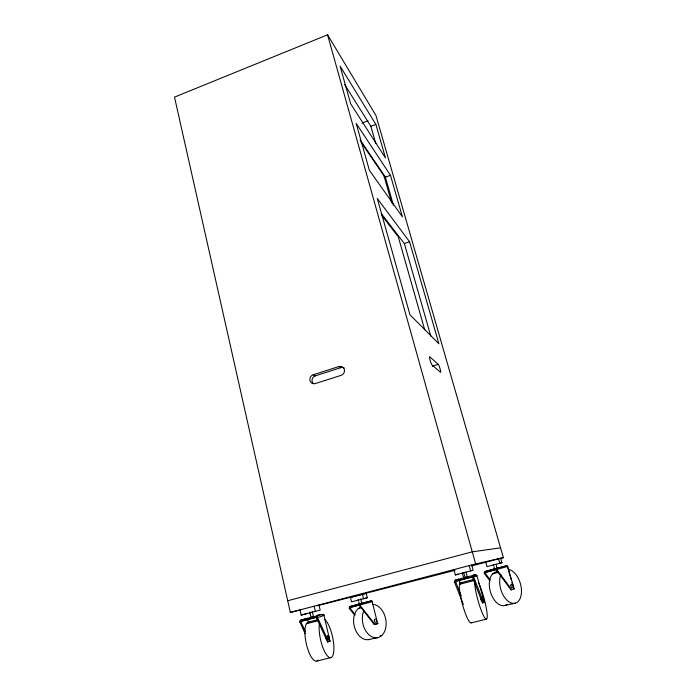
<?xml version="1.0" encoding="UTF-8"?>
<svg xmlns="http://www.w3.org/2000/svg" width="696" height="696" viewBox="0 0 696 696"><rect width="100%" height="100%" fill="white"/><g stroke="black" fill="none" stroke-linecap="round" stroke-linejoin="round"><path stroke-width="1.04" d="M489.949 580.873L484.251 573.269L484.373 571.764L496.378 568.502L496.84 569.476L507.68 566.422L514.118 588.973L510.986 589.86L496.065 569.676L484.764 572.556L490.08 579.838M372.038 601.283A1 0.696 77 0 1 372.195 601.675L359.858 604.972L359.641 603.971L349.392 606.764L349.235 608.234L354.586 615.029M482.319 596.455C484.66 607.625 482.563 593.14 482.328 597.455C483.772 604.302 484.277 596.655 481.745 596.594M496.378 568.502L506.592 565.778A1.035 0.8 71.3 0 1 507.654 566.579L507.462 566.622A1.035 0.609 73.4 0 0 506.592 565.778L497.014 568.284M372.177 601.501L372.186 601.683A1 0.679 76.4 0 0 371.29 600.874L361.746 603.319A0.992 0.661 76.6 0 0 361.572 603.406L360.867 598.76M461.291 596.089L455.48 581.36L472.419 576.984L482.502 602.927L484.346 602.284L476.908 575.662C475.646 577.654 468.617 575.253 475.472 574.774A1.227 1.166 63.9 0 1 476.908 575.662L476.403 575.783M482.502 602.927L483.711 602.397M327.529 641.938L330.043 641.12L327.529 641.938L316.341 617.361L300.681 621.415L305.318 631.559M500.233 558.479L503.382 557.653L375.936 115.432L327.564 34.8L174.513 97.118L290.345 612.419L300.837 609.835M312.243 611.375L313.496 616.787L309.781 617.761L310.712 617.509M361.955 123.088L368.001 120.782M344.668 84.616L370.872 126.307L375.857 124.41L385.514 158.027L350.68 103.834L340.057 66.05L375.857 124.41M384.088 177.062L386.123 176.323M360.032 139.757L385.393 177.158L390.473 175.305L402.418 216.874L369.35 170.268L356.152 123.305L390.473 175.305M459.134 579.429L455.106 580.186L454.331 581.665L463.353 604.433M308.546 622.241L307.319 618.344L300.524 620.232L299.628 621.215L305.144 633.734M381.243 213.498L404.359 243.556L409.57 241.747L438.889 343.772L409.979 314.775L377.275 198.473L409.57 241.747M313.165 374.805L338.9 366.54A4.672 4.402 -60.8 0 1 344.355 369.55A4.672 4.402 -60.8 0 1 341.144 375.335L315.332 383.566A4.646 4.341 -63.6 0 1 309.99 380.547A4.646 4.341 -63.6 0 1 313.165 374.805L315.279 375.866L340.849 367.662A4.637 4.376 -60.8 0 1 344.215 367.958M514.118 588.973L513.378 587.111M438.21 364.312L429.824 356.857A4.402 0.618 72.3 0 0 430.111 360.215A4.402 0.618 72.3 0 0 432.155 365.104L440.464 372.221A4.211 0.566 72.4 0 0 440.133 368.967A4.211 0.566 72.4 0 0 438.21 364.312L432.477 366.113A4.202 0.592 72.4 0 1 432.729 366.427M374.274 624.538L377.893 623.512L374.274 624.538L359.197 605.146L349.644 607.573L355.238 614.864M455.48 581.36L473.184 576.61M466.05 572.295L467.338 576.932L465.633 577.384M462.196 573.304L463.806 577.845M323.083 614.951C315.358 612.671 313.966 620.571 323.927 615.247L329.982 641.147M300.681 621.415L317.08 617.013M484.764 572.556L495.169 569.772M350.097 606.407L357.892 604.337M485.086 571.39L495.334 568.658M349.644 607.573L358.649 605.172M287.718 600.744L472.28 551.841L500.555 547.839M453.896 569.65L455.349 574.948L458.081 574.226M465.946 572.182L465.285 572.356M496.735 568.362L493.986 569.067L495.291 568.728M300.002 609.931L301.177 615.081L306.205 613.768M367.323 597.768L363.503 598.769L362.442 594.428L366.261 593.479L367.323 597.768L351.524 601.883L350.471 597.56L362.442 594.428M498.58 558.827L500.694 558.34L501.947 562.716L499.85 563.264L498.58 558.827L471.905 565.883M290.345 612.419L475.655 563.908L503.382 557.653M455.114 570.276L317.637 605.711M301.177 615.081L320.177 610.131L318.986 605.042M455.349 574.948L473.167 570.294L471.714 565.074M501.947 562.716L486.991 566.614L485.738 562.185M459.064 580.264L460.465 584.092M493.795 564.839L493.099 565.022M462.457 573.095L463.014 572.947M360.058 603.815L358.884 604.119L371.29 600.874A1 0.696 77 0 1 371.786 600.996M300.803 620.136L322.605 614.368A1.183 1.087 84 0 1 323.927 615.247L323.901 615.055M455.358 580.099L475.438 574.765L475.742 575.27M299.819 622.311L300.889 622.033M316.541 617.987L317.62 617.709L328.59 641.668M454.54 582.3L455.689 582.004M472.627 577.628L473.785 577.323L483.65 602.64M465.728 577.341L467.338 576.932M312.252 617.1L313.496 616.787M323.231 615.421L323.884 615.038M308.128 622.198L318.124 619.614M460.317 582.926L473.419 579.542M306.37 623.755L318.437 620.649M459.525 584.283L474.742 580.36M484.251 573.269L485.008 573.069M496.318 570.198L497.092 569.998L511.769 589.677L510.986 589.86M349.235 608.234L349.879 608.069M359.432 605.65L360.093 605.476L374.935 624.382M327.398 635.7L327.929 635.561A2.001 0.618 77.5 0 1 328.956 637.301M492.725 573.826L497.84 572.547M480.344 597.403L480.675 599.091L482.589 598.595M496.918 568.301L496.161 564.508M358.283 608.565L361.746 607.704M316.967 661.043L331.148 657.537M471.236 622.868L486.565 619.075M463.536 577.924L465.076 577.532L463.797 572.886M505.044 605.45L515.484 603.162M379.973 635.927L381.747 635.544M368.315 639.65L378.398 637.484M361.981 603.31L361.659 603.397A0.992 0.696 77.3 0 1 362.555 603.841M481.528 600.935L480.675 599.091M338.9 366.54L340.849 367.662M381.913 215.612L398.277 236.805L424.743 329.904M360.972 142.001L383.992 175.87L391.691 202.849M360.093 605.476L359.858 604.972M497.092 569.998L496.84 569.476M482.05 600.509L481.702 599.7M317.62 617.709L317.411 617.091M473.785 577.323L473.576 576.679M507.732 567.544L509.603 574.043M509.872 574.974L511.49 580.568M512.03 582.43L512.839 585.24M370.872 126.307L375.814 143.611M385.393 177.158L393.405 205.198M404.359 243.556L430.798 336.142M496.204 569.493L496.996 572.242M493.942 566.587L494.612 568.919M327.564 34.8L475.655 563.908M469.191 565.648L470.67 570.955M372.195 601.675L377.624 623.599M358.179 599.456L358.336 600.109M358.736 601.736L359.293 604.015M314.157 606.225L315.349 611.393M309.955 612.793L309.772 612.019L311.025 617.439M481.145 597.533L481.232 598.038M369.55 639.389A16.782 11.641 78.4 0 1 354.481 627.148A16.782 11.641 78.4 0 1 360.485 607.19M372.856 604.337A16.939 11.641 78.1 0 1 386.106 625.008A16.939 11.641 78.1 0 1 370.925 636.257A16.939 11.641 78.1 0 1 363.677 611.14M494.83 569.702A1.027 0.783 71.8 0 1 495.23 568.702M507.045 604.406A17.313 10.249 74.4 0 1 490.637 592.557A17.313 10.249 74.4 0 1 496.744 571.947M509.272 569.58A17.478 10.214 74.1 0 1 521.452 592.54A17.478 10.214 74.1 0 1 507.541 600.744A17.478 10.214 74.1 0 1 500.876 574.539M306.501 619.101A1.183 1.079 85 0 1 307.258 618.344M326.642 639.659A2.001 0.618 77.6 0 1 326.198 638.771M326.032 638.18A2.001 0.618 77.6 0 1 325.867 636.988M318.159 660.06A19.94 6.429 77.9 0 1 306.083 642.73A19.94 6.429 77.9 0 1 310.312 622.659M324.997 619.675A20.01 6.168 77.6 0 1 333.915 647.645A20.01 6.168 77.6 0 1 325.632 653.422A20.01 6.168 77.6 0 1 319.412 623.564M458.02 580.186A1.227 1.166 67.2 0 1 458.873 579.063M471.54 622.555A20.715 3.497 74.9 0 1 462.17 603.249A20.715 3.497 74.9 0 1 461.161 583.178M478.37 582.482A20.793 3.193 74.7 0 1 487.035 612.941A20.793 3.193 74.7 0 1 481.502 611.105A20.793 3.193 74.7 0 1 474.655 581.247M313.226 383.557A4.611 4.315 -63.7 0 1 315.279 375.866M374.352 619.858A1.696 1.166 78 0 0 375.649 622.381A1.696 1.166 78 0 0 376.397 619.866A1.696 1.166 78 0 0 374.352 619.858M510.916 585.075A1.749 1.018 74.1 0 0 512.256 587.668A1.749 1.018 74.1 0 0 512.743 585.145A1.749 1.018 74.1 0 0 510.916 585.075M327.642 636.388A2.001 0.618 77.5 0 0 328.712 639.459A2.001 0.618 77.5 0 0 328.782 636.683A2.001 0.618 77.5 0 0 327.642 636.388"/></g></svg>
